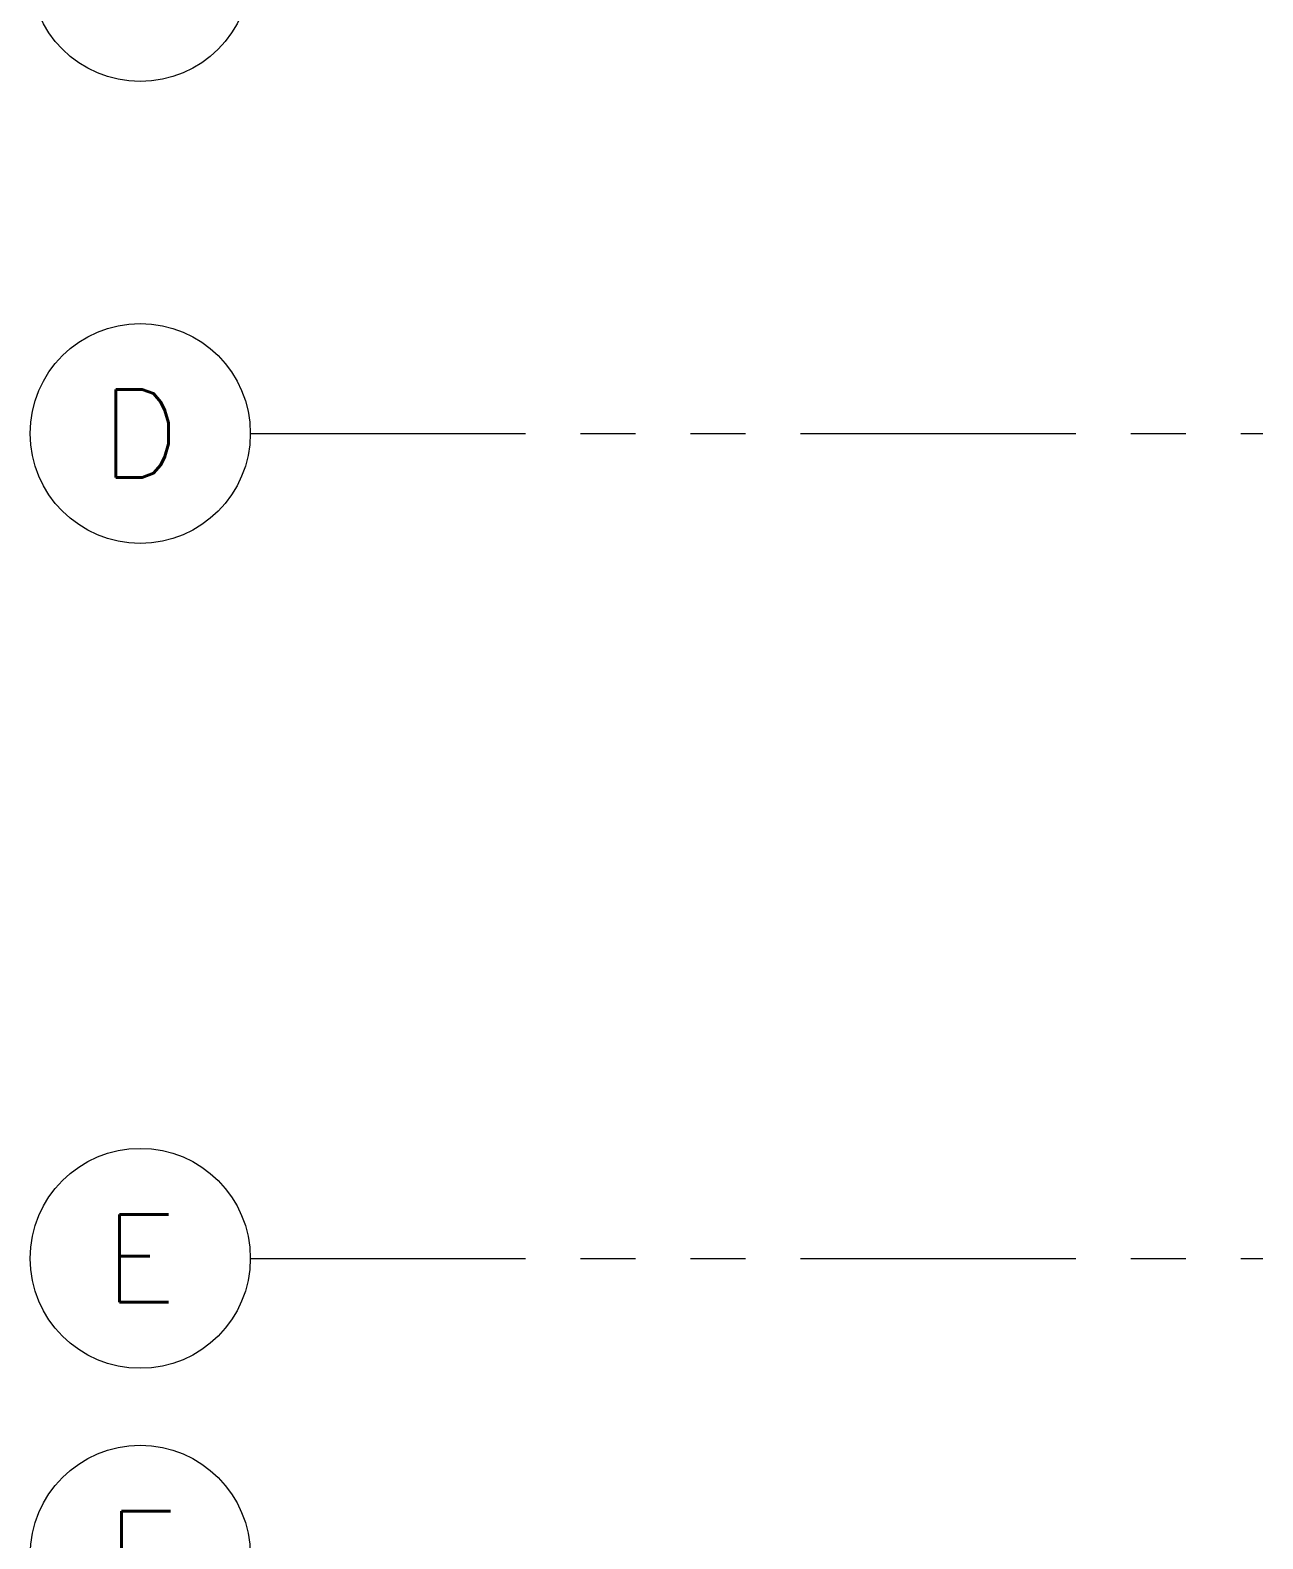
# Model space of a CAD drawing. Header units: millimetres. Extents: x -3 to 53, y -110 to 39.
# Drawn here: x -3.3 to -0.5, y 4.162 to 7.592 of the extents above; entities that cross this region are included whole.
import ezdxf
from ezdxf.enums import TextEntityAlignment as Align

# ---------------------------------------------------------------- set-up
doc = ezdxf.new("R2010")
doc.units = ezdxf.units.MM
doc.linetypes.add('PHANTOM', pattern=[63.5, 31.75, -6.35, 6.35, -6.35, 6.35, -6.35])
doc.linetypes.add('PHANTOM2', pattern=[1.25, 0.625, -0.125, 0.125, -0.125, 0.125, -0.125])
doc.layers.add('A-EJES', color=8, linetype='PHANTOM')
doc.styles.add('ROMANS', font='ROMANS.shx', dxfattribs={"oblique": 10})

# ---------------------------------------------------------------- blocks, each defined once
blk = doc.blocks.new('Ejes_Torre C')
at = {"layer": 'A-EJES', "color": 8, "linetype": 'PHANTOM2', "lineweight": 0}
for points in [[(-2.8, 9.475), (-0.5, 9.475)], [(-2.8, 7.6), (-0.5, 7.6)]]:
    blk.add_lwpolyline(points, dxfattribs=at)
at = {"layer": 'A-EJES', "color": 8, "linetype": 'Continuous', "lineweight": 0}
for centre in [(-3.05, 10.525), (-3.05, 9.475), (-3.05, 7.6), (-3.05, 6.925)]:
    blk.add_circle(centre, 0.25, dxfattribs=at)
at = {"layer": 'A-EJES', "color": 8, "linetype": 'Continuous', "lineweight": 0, "style": 'ROMANS'}
for s, p in [('D', (-3.05, 9.475)), ('E', (-3.05, 7.6)), ('F', (-3.05, 6.925))]:
    blk.add_text(s, height=0.2, dxfattribs=at).set_placement(p, align=Align.MIDDLE_CENTER)
blk = doc.blocks.new('arq.')
at = {"layer": 'A-EJES', "color": 8, "lineweight": 0}
blk.add_blockref('Ejes_Torre C', (101.2127, -0.9064), dxfattribs=at)

msp = doc.modelspace()

# ---------------------------------------------------------------- block references
at = {"color": 7}
msp.add_blockref('arq.', (-101.2125, -1.8936), dxfattribs=at)

doc.saveas('drawing.dxf')
